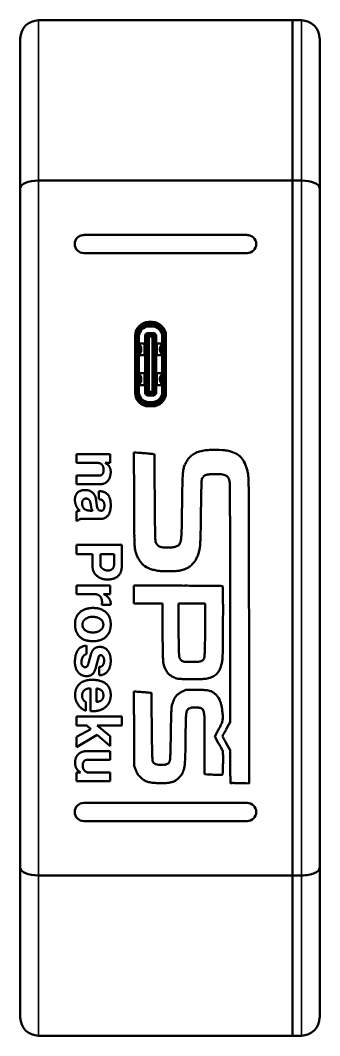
# Model space of a CAD drawing. Header units: inches. Extents: x -20.7 to 49, y -43 to 17.2.
# Drawn here: x -6.01 to -2.11, y -25.28 to -12.05 of the extents above; entities that cross this region are included whole.
import ezdxf

# ---------------------------------------------------------------- set-up
doc = ezdxf.new("R2010")
doc.units = ezdxf.units.IN
doc.header["$MEASUREMENT"] = 0
doc.layers.add('Visible (ANSI)', color=7, linetype='Continuous', lineweight=50)
doc.layers.add('Visible Narrow (ANSI)', color=7, linetype='Continuous', lineweight=35)

msp = doc.modelspace()

# ---------------------------------------------------------------- linework, layer by layer
at = {"layer": 'Visible (ANSI)'}
for p, q in [((-5.771, -12.051), (-2.464, -12.051)), ((-2.464, -12.051), (-2.464, -14.139)), ((-2.464, -12.051), (-2.464, -14.139)), ((-2.464, -12.051), (-2.346, -12.051)), ((-6.007, -12.287), (-6.007, -14.237)), ((-2.109, -14.237), (-2.109, -12.287)), ((-5.771, -14.139), (-2.464, -14.139)), ((-2.464, -14.139), (-2.464, -23.191)), ((-2.464, -14.139), (-2.464, -23.191)), ((-2.464, -14.139), (-2.346, -14.139)), ((-6.007, -14.237), (-6.007, -23.094)), ((-2.109, -23.094), (-2.109, -14.237)), ((-5.18, -14.847), (-3.054, -14.847)), ((-3.054, -15.084), (-5.18, -15.084)), ((-4.349, -16.004), (-4.423, -16.004)), ((-4.372, -16.004), (-4.372, -15.985)), ((-4.271, -16.004), (-4.349, -16.004)), ((-4.336, -15.981), (-4.288, -15.981)), ((-4.271, -16.004), (-4.242, -16.004)), ((-4.242, -16.007), (-4.242, -16.004)), ((-4.242, -16.004), (-4.225, -16.004)), ((-4.225, -16.012), (-4.225, -16.004)), ((-4.497, -16.127), (-4.51, -16.127)), ((-4.497, -16.152), (-4.497, -16.085)), ((-4.477, -16.078), (-4.493, -16.078)), ((-4.445, -16.04), (-4.467, -16.04)), ((-4.424, -16.078), (-4.434, -16.078)), ((-4.367, -16.041), (-4.367, -16.044)), ((-4.271, -16.028), (-4.349, -16.028)), ((-4.349, -16.04), (-4.271, -16.04)), ((-4.346, -16.125), (-4.275, -16.125)), ((-4.242, -16.048), (-4.242, -16.043)), ((-4.225, -16.057), (-4.225, -16.05)), ((-4.219, -16.06), (-4.219, -16.052)), ((-4.149, -16.07), (-4.149, -16.05)), ((-4.497, -16.151), (-4.513, -16.151)), ((-4.497, -16.152), (-4.513, -16.152)), ((-4.513, -16.903), (-4.513, -16.159)), ((-4.513, -16.161), (-4.497, -16.161)), ((-4.513, -16.22), (-4.497, -16.22)), ((-4.497, -16.242), (-4.513, -16.242)), ((-4.497, -16.243), (-4.513, -16.243)), ((-4.497, -16.267), (-4.513, -16.267)), ((-4.497, -16.498), (-4.497, -16.152)), ((-4.473, -16.498), (-4.473, -16.152)), ((-4.462, -16.152), (-4.462, -16.498)), ((-4.462, -16.261), (-4.391, -16.261)), ((-4.391, -16.261), (-4.391, -16.414)), ((-4.381, -16.903), (-4.381, -16.161)), ((-4.363, -16.903), (-4.363, -16.161)), ((-4.352, -16.222), (-4.352, -16.192)), ((-4.346, -16.192), (-4.352, -16.192)), ((-4.346, -16.222), (-4.352, -16.222)), ((-4.352, -16.281), (-4.352, -16.252)), ((-4.346, -16.252), (-4.352, -16.252)), ((-4.346, -16.155), (-4.334, -16.143)), ((-4.346, -16.143), (-4.334, -16.143)), ((-4.346, -16.155), (-4.346, -16.166)), ((-4.346, -16.166), (-4.334, -16.172)), ((-4.346, -16.166), (-4.346, -16.898)), ((-4.334, -16.143), (-4.287, -16.143)), ((-4.334, -16.172), (-4.287, -16.172)), ((-4.334, -16.892), (-4.334, -16.172)), ((-4.275, -16.155), (-4.287, -16.143)), ((-4.287, -16.143), (-4.275, -16.143)), ((-4.275, -16.166), (-4.287, -16.172)), ((-4.287, -16.892), (-4.287, -16.172)), ((-4.275, -16.166), (-4.275, -16.155)), ((-4.275, -16.898), (-4.275, -16.166)), ((-4.275, -16.192), (-4.269, -16.192)), ((-4.269, -16.222), (-4.275, -16.222)), ((-4.275, -16.252), (-4.269, -16.252)), ((-4.269, -16.192), (-4.269, -16.222)), ((-4.269, -16.252), (-4.269, -16.281)), ((-4.257, -16.161), (-4.257, -16.903)), ((-4.239, -16.161), (-4.239, -16.903)), ((-4.23, -16.414), (-4.23, -16.261)), ((-4.23, -16.261), (-4.159, -16.261)), ((-4.159, -16.912), (-4.159, -16.152)), ((-4.147, -16.152), (-4.147, -16.912)), ((-4.124, -16.152), (-4.124, -16.912)), ((-4.111, -16.159), (-4.111, -16.903)), ((-4.497, -16.314), (-4.513, -16.314)), ((-4.497, -16.337), (-4.513, -16.337)), ((-4.509, -16.343), (-4.513, -16.343)), ((-4.497, -16.373), (-4.513, -16.373)), ((-4.497, -16.396), (-4.513, -16.396)), ((-4.51, -16.308), (-4.497, -16.308)), ((-4.509, -16.343), (-4.497, -16.343)), ((-4.461, -16.275), (-4.444, -16.292)), ((-4.444, -16.383), (-4.461, -16.4)), ((-4.432, -16.322), (-4.432, -16.354)), ((-4.346, -16.281), (-4.352, -16.281)), ((-4.352, -16.34), (-4.352, -16.311)), ((-4.346, -16.311), (-4.352, -16.311)), ((-4.346, -16.34), (-4.352, -16.34)), ((-4.352, -16.399), (-4.352, -16.37)), ((-4.346, -16.37), (-4.352, -16.37)), ((-4.346, -16.399), (-4.352, -16.399)), ((-4.269, -16.281), (-4.275, -16.281)), ((-4.275, -16.311), (-4.269, -16.311)), ((-4.269, -16.34), (-4.275, -16.34)), ((-4.275, -16.37), (-4.269, -16.37)), ((-4.269, -16.399), (-4.275, -16.399)), ((-4.269, -16.311), (-4.269, -16.34)), ((-4.269, -16.37), (-4.269, -16.399)), ((-4.189, -16.322), (-4.189, -16.354)), ((-4.159, -16.275), (-4.176, -16.292)), ((-4.176, -16.383), (-4.159, -16.4)), ((-4.497, -16.432), (-4.513, -16.432)), ((-4.497, -16.455), (-4.513, -16.455)), ((-4.509, -16.485), (-4.513, -16.485)), ((-4.513, -16.488), (-4.503, -16.488)), ((-4.497, -16.491), (-4.513, -16.491)), ((-4.497, -16.514), (-4.513, -16.514)), ((-4.509, -16.485), (-4.497, -16.485)), ((-4.503, -16.491), (-4.503, -16.485)), ((-4.473, -16.498), (-4.497, -16.498)), ((-4.497, -16.498), (-4.497, -16.5)), ((-4.473, -16.5), (-4.497, -16.5)), ((-4.497, -16.912), (-4.497, -16.5)), ((-4.462, -16.498), (-4.473, -16.498)), ((-4.473, -16.912), (-4.473, -16.5)), ((-4.473, -16.5), (-4.462, -16.5)), ((-4.391, -16.414), (-4.462, -16.414)), ((-4.462, -16.498), (-4.462, -16.5)), ((-4.462, -16.5), (-4.462, -16.912)), ((-4.352, -16.458), (-4.352, -16.429)), ((-4.346, -16.429), (-4.352, -16.429)), ((-4.346, -16.458), (-4.352, -16.458)), ((-4.352, -16.517), (-4.352, -16.488)), ((-4.346, -16.488), (-4.352, -16.488)), ((-4.346, -16.517), (-4.352, -16.517)), ((-4.275, -16.429), (-4.269, -16.429)), ((-4.269, -16.458), (-4.275, -16.458)), ((-4.275, -16.488), (-4.269, -16.488)), ((-4.275, -16.517), (-4.269, -16.517)), ((-4.269, -16.429), (-4.269, -16.458)), ((-4.269, -16.488), (-4.269, -16.517)), ((-4.159, -16.414), (-4.23, -16.414)), ((-4.497, -16.55), (-4.513, -16.55)), ((-4.497, -16.573), (-4.513, -16.573)), ((-4.513, -16.576), (-4.503, -16.576)), ((-4.509, -16.579), (-4.513, -16.579)), ((-4.497, -16.609), (-4.513, -16.609)), ((-4.497, -16.632), (-4.513, -16.632)), ((-4.509, -16.579), (-4.497, -16.579)), ((-4.503, -16.579), (-4.503, -16.573)), ((-4.391, -16.65), (-4.462, -16.65)), ((-4.444, -16.681), (-4.461, -16.664)), ((-4.391, -16.804), (-4.391, -16.65)), ((-4.352, -16.576), (-4.352, -16.547)), ((-4.346, -16.547), (-4.352, -16.547)), ((-4.352, -16.576), (-4.346, -16.576)), ((-4.352, -16.635), (-4.352, -16.606)), ((-4.346, -16.606), (-4.352, -16.606)), ((-4.352, -16.635), (-4.346, -16.635)), ((-4.352, -16.694), (-4.352, -16.665)), ((-4.346, -16.665), (-4.352, -16.665)), ((-4.275, -16.547), (-4.269, -16.547)), ((-4.275, -16.576), (-4.269, -16.576)), ((-4.269, -16.606), (-4.275, -16.606)), ((-4.275, -16.635), (-4.269, -16.635)), ((-4.269, -16.665), (-4.275, -16.665)), ((-4.269, -16.547), (-4.269, -16.576)), ((-4.269, -16.606), (-4.269, -16.635)), ((-4.269, -16.665), (-4.269, -16.694)), ((-4.23, -16.65), (-4.23, -16.804)), ((-4.159, -16.65), (-4.23, -16.65)), ((-4.176, -16.681), (-4.159, -16.664)), ((-4.497, -16.668), (-4.513, -16.668)), ((-4.497, -16.691), (-4.513, -16.691)), ((-4.509, -16.721), (-4.513, -16.721)), ((-4.497, -16.727), (-4.513, -16.727)), ((-4.497, -16.751), (-4.513, -16.751)), ((-4.513, -16.758), (-4.497, -16.758)), ((-4.497, -16.797), (-4.513, -16.797)), ((-4.509, -16.721), (-4.497, -16.721)), ((-4.461, -16.789), (-4.444, -16.772)), ((-4.432, -16.742), (-4.432, -16.71)), ((-4.352, -16.694), (-4.346, -16.694)), ((-4.352, -16.753), (-4.352, -16.724)), ((-4.346, -16.724), (-4.352, -16.724)), ((-4.352, -16.753), (-4.346, -16.753)), ((-4.346, -16.783), (-4.352, -16.783)), ((-4.352, -16.813), (-4.352, -16.783)), ((-4.275, -16.694), (-4.269, -16.694)), ((-4.269, -16.724), (-4.275, -16.724)), ((-4.275, -16.753), (-4.269, -16.753)), ((-4.269, -16.783), (-4.275, -16.783)), ((-4.269, -16.724), (-4.269, -16.753)), ((-4.269, -16.783), (-4.269, -16.813)), ((-4.189, -16.742), (-4.189, -16.71)), ((-4.159, -16.789), (-4.176, -16.772)), ((-4.497, -16.821), (-4.513, -16.821)), ((-4.497, -16.822), (-4.513, -16.822)), ((-4.513, -16.844), (-4.497, -16.844)), ((-4.513, -16.903), (-4.497, -16.903)), ((-4.497, -16.912), (-4.513, -16.912)), ((-4.497, -16.914), (-4.513, -16.914)), ((-4.497, -16.912), (-4.497, -16.976)), ((-4.462, -16.804), (-4.391, -16.804)), ((-4.346, -16.813), (-4.352, -16.813)), ((-4.352, -16.872), (-4.352, -16.842)), ((-4.346, -16.842), (-4.352, -16.842)), ((-4.352, -16.872), (-4.346, -16.872)), ((-4.334, -16.892), (-4.346, -16.898)), ((-4.346, -16.898), (-4.346, -16.909)), ((-4.334, -16.921), (-4.346, -16.909)), ((-4.334, -16.921), (-4.346, -16.921)), ((-4.334, -16.892), (-4.287, -16.892)), ((-4.287, -16.921), (-4.334, -16.921)), ((-4.275, -16.898), (-4.287, -16.892)), ((-4.275, -16.909), (-4.287, -16.921)), ((-4.275, -16.921), (-4.287, -16.921)), ((-4.275, -16.813), (-4.269, -16.813)), ((-4.269, -16.842), (-4.275, -16.842)), ((-4.275, -16.872), (-4.269, -16.872)), ((-4.275, -16.909), (-4.275, -16.898)), ((-4.269, -16.842), (-4.269, -16.872)), ((-4.23, -16.804), (-4.159, -16.804)), ((-4.497, -16.937), (-4.51, -16.937)), ((-4.506, -16.951), (-4.497, -16.951)), ((-4.499, -16.972), (-4.497, -16.972)), ((-4.477, -16.986), (-4.492, -16.986)), ((-4.445, -17.025), (-4.464, -17.025)), ((-4.424, -16.986), (-4.434, -16.986)), ((-4.349, -17.06), (-4.417, -17.06)), ((-4.414, -16.995), (-4.414, -17.004)), ((-4.367, -17.06), (-4.367, -17.068)), ((-4.349, -17.025), (-4.271, -17.025)), ((-4.271, -17.036), (-4.349, -17.036)), ((-4.271, -17.06), (-4.349, -17.06)), ((-4.275, -16.939), (-4.346, -16.939)), ((-4.271, -17.06), (-4.242, -17.06)), ((-4.265, -17.06), (-4.265, -17.078)), ((-4.242, -17.016), (-4.242, -17.021)), ((-4.242, -17.057), (-4.242, -17.06)), ((-4.242, -17.06), (-4.225, -17.06)), ((-4.225, -17.007), (-4.225, -17.014)), ((-4.225, -17.052), (-4.225, -17.06)), ((-4.225, -17.058), (-4.208, -17.058)), ((-4.215, -17.058), (-4.215, -17.064)), ((-4.149, -16.999), (-4.149, -16.994)), ((-4.399, -17.068), (-4.372, -17.068)), ((-4.372, -17.068), (-4.367, -17.068)), ((-4.288, -17.08), (-4.336, -17.08)), ((-5.276, -17.704), (-4.837, -17.704)), ((-5.276, -17.818), (-5.276, -17.704)), ((-4.837, -17.704), (-4.837, -17.818)), ((-4.277, -17.702), (-4.261, -17.704)), ((-4.261, -17.704), (-4.26, -17.852)), ((-4.994, -17.818), (-5.276, -17.818)), ((-4.837, -17.818), (-4.903, -17.818)), ((-5.276, -17.982), (-4.975, -17.982)), ((-5.276, -18.095), (-5.276, -17.982)), ((-4.969, -18.095), (-5.276, -18.095)), ((-4.983, -18.291), (-4.983, -18.184)), ((-5.276, -18.572), (-5.276, -18.452)), ((-5.085, -18.44), (-5.068, -18.44)), ((-5.262, -18.572), (-5.276, -18.572)), ((-4.97, -18.547), (-5.213, -18.547)), ((-5.276, -18.885), (-4.686, -18.885)), ((-5.276, -19.006), (-5.276, -18.885)), ((-4.686, -18.885), (-4.686, -19.163)), ((-5.066, -19.006), (-5.276, -19.006)), ((-5.066, -19.176), (-5.066, -19.006)), ((-4.787, -19.006), (-4.964, -19.006)), ((-4.964, -19.006), (-4.964, -19.148)), ((-4.787, -19.145), (-4.787, -19.006)), ((-5.276, -19.415), (-4.837, -19.415)), ((-5.276, -19.528), (-5.276, -19.415)), ((-4.837, -19.415), (-4.837, -19.528)), ((-4.528, -19.416), (-4.136, -19.416)), ((-4.528, -19.648), (-4.528, -19.416)), ((-5.033, -19.528), (-5.276, -19.528)), ((-4.837, -19.528), (-4.922, -19.528)), ((-4.832, -19.664), (-4.945, -19.664)), ((-4.157, -19.648), (-4.528, -19.648)), ((-4.157, -19.692), (-4.157, -19.648)), ((-3.6, -19.648), (-3.949, -19.648)), ((-3.949, -19.648), (-3.948, -19.78)), ((-3.6, -19.742), (-3.6, -19.648)), ((-3.276, -21.196), (-3.276, -19.918)), ((-5.147, -20.198), (-5.147, -20.309)), ((-5.12, -20.427), (-5.083, -20.299)), ((-4.985, -20.338), (-5.029, -20.5)), ((-4.979, -20.584), (-4.979, -20.475)), ((-5.093, -21.049), (-5.093, -20.758)), ((-5.016, -20.756), (-5.016, -20.931)), ((-3.029, -20.702), (-3.029, -21.992)), ((-3.888, -20.791), (-3.851, -20.773)), ((-3.851, -20.773), (-3.775, -20.773)), ((-5.152, -20.931), (-5.152, -21.046)), ((-5.276, -21.122), (-4.686, -21.122)), ((-5.276, -21.236), (-5.276, -21.122)), ((-4.686, -21.122), (-4.686, -21.236)), ((-5.139, -21.236), (-5.276, -21.236)), ((-5.276, -21.386), (-5.09, -21.284)), ((-5.09, -21.284), (-5.139, -21.236)), ((-5.008, -21.236), (-4.837, -21.379)), ((-4.686, -21.236), (-5.008, -21.236)), ((-4.524, -21.763), (-4.526, -21.279)), ((-3.326, -21.288), (-3.276, -21.196)), ((-5.006, -21.361), (-5.276, -21.519)), ((-5.276, -21.519), (-5.276, -21.386)), ((-4.837, -21.507), (-5.006, -21.361)), ((-4.837, -21.379), (-4.837, -21.507)), ((-3.446, -21.327), (-3.476, -21.382)), ((-3.476, -21.382), (-3.425, -21.471)), ((-3.607, -21.873), (-3.608, -21.513)), ((-3.276, -21.559), (-3.326, -21.47)), ((-3.274, -21.772), (-3.276, -21.559)), ((-5.146, -21.573), (-4.837, -21.573)), ((-4.837, -21.686), (-5.137, -21.686)), ((-4.837, -21.573), (-4.837, -21.686)), ((-4.511, -21.799), (-4.524, -21.763)), ((-5.276, -21.85), (-5.224, -21.85)), ((-5.276, -21.964), (-5.276, -21.85)), ((-5.124, -21.85), (-4.837, -21.85)), ((-4.837, -21.85), (-4.837, -21.964)), ((-3.598, -21.874), (-3.607, -21.873)), ((-4.837, -21.964), (-5.276, -21.964)), ((-3.029, -21.992), (-3.067, -21.991)), ((-5.18, -22.246), (-3.054, -22.246)), ((-3.054, -22.483), (-5.18, -22.483)), ((-6.007, -23.094), (-6.007, -25.043)), ((-2.109, -25.043), (-2.109, -23.094)), ((-5.771, -23.191), (-2.464, -23.191)), ((-2.464, -23.191), (-2.464, -25.279)), ((-2.464, -23.191), (-2.464, -25.279)), ((-2.464, -23.191), (-2.346, -23.191)), ((-5.771, -25.279), (-2.464, -25.279)), ((-2.464, -25.279), (-2.346, -25.279))]:
    msp.add_line(p, q, dxfattribs=at)
for centre, radius, start, end in [((-5.771, -12.287), 0.236, 90, 180), ((-2.346, -12.287), 0.236, 0, 90), ((-5.18, -14.966), 0.118, 90, 270), ((-3.054, -14.966), 0.118, 270, 90), ((-4.336, -16.159), 0.177, 90, 180), ((-4.349, -16.152), 0.148, 90, 180), ((-4.288, -16.159), 0.177, 0, 90), ((-4.271, -16.152), 0.148, 0, 90), ((-4.349, -16.152), 0.124, 90, 180), ((-4.332, -16.169), 0.13, 90, 180), ((-4.349, -16.152), 0.112, 90, 180), ((-4.346, -16.161), 0.0354, 90, 180), ((-4.289, -16.169), 0.13, 0, 90), ((-4.275, -16.161), 0.0354, 0, 90), ((-4.271, -16.152), 0.124, 0, 90), ((-4.271, -16.152), 0.112, 0, 90), ((-4.346, -16.161), 0.0177, 90, 180), ((-4.275, -16.161), 0.0177, 0, 90), ((-4.51, -16.303), 0.00472, 231.3178, 270), ((-4.473, -16.322), 0.0413, 0, 45.4367), ((-4.473, -16.354), 0.0413, 314.5633, 0), ((-4.147, -16.322), 0.0413, 134.5633, 180), ((-4.147, -16.354), 0.0413, 180, 225.4367), ((-4.473, -16.71), 0.0413, 0, 45.4367), ((-4.473, -16.742), 0.0413, 314.5633, 0), ((-4.147, -16.71), 0.0413, 134.5633, 180), ((-4.147, -16.742), 0.0413, 180, 225.4367), ((-4.336, -16.903), 0.177, 180, 270), ((-4.349, -16.912), 0.148, 180, 270), ((-4.349, -16.912), 0.124, 180, 270), ((-4.332, -16.895), 0.13, 180, 270), ((-4.349, -16.912), 0.112, 180, 270), ((-4.346, -16.903), 0.0354, 180, 270), ((-4.346, -16.903), 0.0177, 180, 270), ((-4.289, -16.895), 0.13, 270, 0), ((-4.288, -16.903), 0.177, 270, 0), ((-4.275, -16.903), 0.0177, 270, 0), ((-4.275, -16.903), 0.0354, 270, 0), ((-4.271, -16.912), 0.124, 270, 0), ((-4.271, -16.912), 0.148, 270, 0), ((-4.271, -16.912), 0.112, 270, 0), ((-4.208, -16.999), 0.0591, 270, 275.186), ((-4.208, -16.999), 0.0591, 345.0934, 0), ((-4.525, -17.686), 0.00412, 134.9998, 180.2614), ((31114.516, 124.281), 31119.368, 180.2613857, 180.2623025), ((-4.523, -17.688), 0.00694, 85.9403, 134.9998), ((-9.145, -82.811), 65.294, 85.85268, 85.94023), ((-4.97, -25.234), 7.565, 85.1716, 85.8527), ((-4.436, -18.91), 1.218, 82.5448, 85.1716), ((-3.617, -17.918), 0.254, 118.0732, 132.4333), ((-3.591, -17.967), 0.31, 105.2245, 118.0733), ((-3.523, -18.217), 0.569, 97.0681, 105.2245), ((-3.497, -18.427), 0.78, 92.2803, 97.0681), ((-3.426, -18.279), 0.632, 80.2986, 85.8403), ((-3.398, -18.117), 0.467, 67.86, 80.2986), ((-3.317, -17.916), 0.25, 48.0023, 67.86), ((-124.217, -18.831), 119.961, 0.4314, 0.46738), ((-3.656, -17.943), 0.232, 158.3351, 171.8281), ((-3.61, -17.962), 0.281, 154.3856, 158.3351), ((-3.089, -18.211), 0.859, 150.9696, 154.3857), ((-3.644, -17.903), 0.224, 146.3586, 150.9696), ((-3.61, -17.926), 0.265, 132.4333, 146.3585), ((-3.317, -17.917), 0.251, 28.2053, 48.0023), ((-3.515, -18.023), 0.475, 15.9128, 28.2053), ((-513.088, -21.759), 508.843, 0.39288, 0.43144), ((-0.652, -18.174), 3.246, 176.6996, 178.981), ((-2.981, -18.04), 0.913, 171.8281, 176.6996), ((-3.572, -18.043), 0.071, 120.4564, 138.7735), ((-3.563, -18.059), 0.0892, 105.0277, 120.4563), ((-3.54, -18.145), 0.178, 99.5007, 105.0277), ((-3.526, -18.227), 0.261, 95.3485, 99.5007), ((-3.506, -18.439), 0.475, 92.403, 95.3486), ((-3.442, -19.978), 2.015, 91.3964, 92.403), ((-3.46, -19.211), 1.247, 88.8947, 91.3964), ((-3.447, -18.49), 0.527, 84.13, 88.8947), ((-3.427, -18.301), 0.337, 78.2223, 84.1301), ((-3.381, -18.078), 0.109, 64.4869, 78.2224), ((-3.366, -18.048), 0.0755, 49.1247, 64.4869), ((-3.602, -18.048), 0.566, 13.1159, 15.9128), ((-3.669, -18.064), 0.635, 10.5495, 13.1158), ((-3.62, -18.054), 0.585, 7.8937, 10.5496), ((-3.372, -18.02), 0.334, 3.8557, 7.8937), ((49.538, -19.067), 53.444, 178.981, 179.2769), ((3.888, -18.335), 7.54, 178.0158, 178.6628), ((-3.369, -18.083), 0.279, 170.9722, 178.0158), ((-3.546, -18.055), 0.1, 156.7569, 170.9722), ((-3.57, -18.045), 0.0733, 138.7735, 156.7569), ((-3.377, -18.061), 0.0923, 35.9093, 49.1247), ((-3.682, -18.115), 0.403, 0.5364, 9.9027), ((-79.666, -18.827), 76.39, 0.30861, 0.53642), ((-4.383, -18.088), 1.348, 0.8636, 3.8557), ((-28.081, -18.445), 25.049, 0.5071, 0.8637), ((572.058, -15.545), 576.59, 180.262303, 180.306306), ((10.585, -18.491), 14.24, 178.6628, 179.1934), ((-47.351, -18.616), 44.319, 0.2087, 0.5071), ((84.72, -17.661), 88.979, 180.39199, 180.52446), ((115.653, -19.97), 119.318, 179.19339, 179.30432), ((-50.864, -17.8), 46.966, 359.0189, 359.2769), ((-106.693, -18.973), 103.417, 0.03981, 0.30864), ((-260.733, -19.393), 257.703, 0.12751, 0.20864), ((6.925, -18.566), 11.449, 180.3063, 181.0413), ((-9.347, -18.511), 5.443, 357.7587, 359.0189), ((-39.423, -18.087), 35.77, 359.0424, 359.3044), ((2.203, -18.652), 6.727, 181.0414, 181.9388), ((-3.255, -18.738), 0.997, 181.0517, 183.8213), ((-6.149, -18.636), 2.242, 355.8079, 357.7587), ((-9.918, -18.581), 6.26, 358.0911, 359.0424), ((-3.962, -18.86), 0.558, 181.9388, 187.4968), ((-3.662, -18.765), 0.589, 183.8213, 186.8252), ((-4.149, -18.824), 0.0989, 186.8252, 198.067), ((-4.184, -18.835), 0.0614, 198.067, 213.2951), ((-4.134, -18.802), 0.122, 213.2951, 222.4253), ((-4.145, -18.801), 0.116, 245.0775, 255.2008), ((-4.117, -18.694), 0.226, 255.2008, 261.3405), ((-4.055, -18.723), 0.196, 272.8948, 280.332), ((-4.081, -18.58), 0.342, 280.3319, 285.0213), ((-4.045, -18.714), 0.203, 285.0212, 291.9443), ((-4.023, -18.768), 0.144, 291.9443, 299.9787), ((-3.971, -18.858), 0.0409, 299.9787, 320.5017), ((-3.999, -18.835), 0.0764, 320.5018, 328.5115), ((-4.032, -18.813), 0.116, 339.667, 345.6537), ((-4.15, -18.783), 0.238, 345.6537, 355.8079), ((-4.103, -18.857), 0.437, 346.2701, 352.7889), ((-4.431, -18.816), 0.768, 352.7889, 356.6349), ((-6.493, -18.695), 2.833, 356.635, 358.091), ((-1600.928, -20.01), 1597.653, 0.0033, 0.039771), ((-300.768, -19.482), 297.738, 0.06746, 0.1275), ((-4.257, -18.899), 0.26, 187.4968, 196.6953), ((-4.005, -18.824), 0.524, 196.6953, 202.1468), ((-4.104, -18.864), 0.417, 202.1468, 208.5689), ((-4.122, -18.73), 0.19, 261.3405, 268.9271), ((-4.104, -17.753), 1.168, 268.9254, 272.8932), ((-4.16, -18.846), 0.495, 334.7287, 340.5681), ((-4.186, -18.837), 0.523, 340.5681, 346.2701), ((-4.178, -18.904), 0.332, 208.5689, 216.1787), ((-4.205, -18.924), 0.299, 216.1787, 224.2076), ((-4.236, -18.954), 0.256, 224.2031, 244.4826), ((-3.986, -18.907), 0.319, 296.0075, 303.4985), ((-3.91, -19.021), 0.182, 303.4986, 311.0532), ((-4.076, -18.831), 0.434, 311.0532, 318.9484), ((-3.886, -18.996), 0.182, 318.9485, 326.5062), ((-3.996, -18.924), 0.314, 326.5062, 334.7288), ((-1641.89, -21.06), 1638.861, 0.050457, 0.067416), ((-4.19, -18.857), 0.363, 244.4856, 253.1335), ((-4.16, -18.76), 0.464, 253.1334, 260.732), ((-4.108, -18.442), 0.787, 260.7319, 265.8494), ((-4.129, -18.727), 0.501, 265.8494, 269.7777), ((-4.115, -15.041), 4.187, 269.7777, 270.6009), ((-4.113, -15.215), 4.013, 270.6008, 271.4651), ((-4.028, -18.553), 0.674, 271.4651, 274.6986), ((-4.014, -18.721), 0.506, 274.6987, 280.1201), ((-3.981, -18.907), 0.316, 280.1201, 287.8221), ((-3.97, -18.939), 0.283, 287.8221, 296.0075), ((-4.15, -126.274), 106.858, 89.84663, 89.99239), ((-4.041, -85.565), 66.149, 89.63776, 89.84655), ((-5.019, -240.114), 220.701, 89.58226, 89.63773), ((-3.411, -19.632), 0.213, 82.4435, 89.5823), ((-3.394, -19.499), 0.079, 78.7314, 82.4436), ((-3.38, -19.431), 0.00976, 61.4087, 78.7314), ((-3.378, -19.427), 0.0045, 32.8876, 61.4086), ((-3.38, -19.428), 0.00786, 14.0893, 32.8875), ((-3.389, -19.431), 0.0165, 2.3062, 14.0893), ((-8.293, -19.628), 4.925, 2.0946, 2.3061), ((-5.681, -19.533), 2.311, 1.5688, 2.0946), ((-7.346, -19.578), 3.977, 1.2187, 1.5689), ((-11.271, -19.662), 7.902, 0.0417, 1.2188), ((7.339, -19.696), 11.496, 179.9819, 180.4771), ((-54.822, -19.693), 51.454, 359.7467, 0.0417), ((-1828.992, -21.223), 1825.963, 0.033227, 0.050416), ((132.787, -18.649), 136.949, 180.4778, 180.63831), ((103.129, -18.975), 107.08, 180.43089, 180.53311), ((-61.895, -19.5), 58.295, 359.47732, 359.71395), ((-14.402, -19.738), 10.802, 359.7161, 359.9766), ((44.48, -19.521), 48.429, 180.5331, 180.7181), ((-58.337, -19.678), 54.969, 359.4722, 359.7468), ((-37.407, -19.722), 33.807, 359.2586, 359.4752), ((5.829, -20.064), 9.983, 180.6376, 181.1791), ((48.352, -19.472), 52.301, 180.7181, 180.8538), ((-11.396, -20.059), 7.793, 358.6145, 359.2586), ((-8.753, -20.135), 5.383, 357.9605, 359.4722), ((-1703.857, -21.15), 1700.828, 0.015087, 0.033192), ((4.261, -20.096), 8.414, 181.1791, 181.5997), ((-1.82, -20.266), 2.331, 181.5997, 182.6929), ((-2.833, -20.235), 1.11, 180.8538, 183.0204), ((-3.014, -20.244), 0.929, 183.0204, 184.7913), ((-3.724, -20.304), 0.216, 184.7913, 190.0192), ((-3.826, -20.322), 0.113, 190.0191, 197.5737), ((-3.874, -20.337), 0.0627, 197.5738, 209.3153), ((-3.813, -20.303), 0.132, 209.3154, 216.9565), ((-3.659, -20.347), 0.0481, 324.2373, 336.3637), ((-3.665, -20.344), 0.0542, 336.3637, 347.6553), ((-3.738, -20.328), 0.129, 347.6552, 353.5788), ((-4.068, -20.291), 0.461, 353.5788, 357.8019), ((-7.948, -20.142), 4.344, 357.802, 358.6145), ((-3.876, -20.336), 0.501, 353.8149, 356.8349), ((-5.261, -20.259), 1.888, 356.8348, 357.9606), ((-2.85, -20.315), 1.3, 182.6929, 184.1255), ((-3.892, -20.39), 0.255, 184.1254, 188.9169), ((-4.024, -20.41), 0.121, 188.9169, 196.1512), ((-3.859, -20.381), 0.287, 201.5177, 205.5162), ((-3.877, -20.351), 0.0523, 216.9566, 232.2513), ((-3.879, -20.353), 0.0499, 232.2513, 248.0005), ((-3.855, -20.295), 0.113, 248.0006, 256.5511), ((-3.848, -20.263), 0.145, 256.5511, 268.7429), ((-3.777, -17.049), 3.36, 268.743, 269.989), ((-3.777, -17.369), 3.04, 269.9891, 271.3603), ((-3.71, -20.207), 0.201, 271.3604, 281.3171), ((-3.698, -20.267), 0.14, 281.3172, 287.054), ((-3.68, -20.324), 0.0807, 287.0539, 295.7161), ((-3.674, -20.338), 0.0653, 295.7161, 305.4279), ((-3.669, -20.345), 0.0567, 305.4279, 316.2238), ((-3.688, -20.326), 0.0837, 316.2238, 324.2373), ((-3.589, -20.424), 0.198, 319.4605, 336.5344), ((-3.745, -20.356), 0.368, 336.5345, 347.2794), ((-3.891, -20.323), 0.518, 347.2795, 350.0768), ((-3.728, -20.352), 0.352, 350.0768, 353.8149), ((-3.879, -20.39), 0.265, 205.5162, 214.5914), ((-3.955, -20.443), 0.173, 214.5914, 227.0969), ((-3.946, -20.434), 0.185, 227.0969, 239.1139), ((-3.866, -20.299), 0.343, 239.1139, 246.6964), ((-3.907, -20.394), 0.239, 246.6964, 255.1043), ((-3.919, -20.441), 0.191, 255.1044, 265.0664), ((-3.881, -20.003), 0.63, 265.0664, 269.5505), ((-3.775, -6.503), 14.131, 269.5495, 270.47), ((-3.666, -19.79), 0.843, 270.4709, 273.9998), ((-3.626, -20.361), 0.27, 273.9998, 281.3694), ((-3.622, -20.38), 0.251, 281.3694, 289.152), ((-3.636, -20.34), 0.294, 289.152, 301.7256), ((-3.58, -20.432), 0.186, 301.7256, 319.4605), ((-4.525, -20.798), 0.00407, 86.1051, 142.8676), ((7077.729, -0.614), 7082.286, 180.1632715, 180.1644212), ((-12.451, -137.218), 116.693, 86.06363, 86.10511), ((-5.101, -30.397), 9.619, 85.6165, 86.0636), ((-4.452, -21.94), 1.137, 83.4641, 85.6166), ((-4.222, -19.93), 0.886, 263.4642, 263.8866), ((-4.249, -20.186), 0.628, 263.8866, 264.4332), ((-4.243, -20.117), 0.697, 264.4332, 264.8458), ((-4.303, -20.789), 0.023, 264.8458, 269.712), ((-4.303, -20.814), 0.00271, 1.2486, 89.712), ((-20.95, -21.177), 16.653, 1.037, 1.2485), ((-14.922, -21.068), 10.624, 0.5066, 1.0369), ((-3.539, -21.114), 0.514, 154.3578, 162.4844), ((-3.826, -20.976), 0.196, 146.0025, 154.36), ((-3.882, -20.938), 0.128, 139.0453, 146.0026), ((-3.856, -20.944), 0.15, 123.8746, 130.0967), ((-3.87, -20.924), 0.126, 119.701, 123.8746), ((-3.78, -26.803), 6.03, 89.092, 89.9586), ((-3.706, -22.191), 1.418, 86.5524, 89.0921), ((-3.665, -21.497), 0.723, 82.9464, 86.5525), ((-3.602, -20.986), 0.208, 73.839, 82.9465), ((-3.591, -20.95), 0.171, 60.0168, 73.839), ((-3.616, -20.994), 0.221, 48.6181, 60.0168), ((-3.656, -21.02), 0.269, 18.6072, 26.5447), ((130.072, -20.552), 134.6, 180.16437, 180.23083), ((-266.973, -23.297), 262.685, 0.45481, 0.5066), ((-0.803, -21.208), 3.241, 176.6729, 177.7475), ((-3.696, -21.04), 0.344, 171.0828, 176.6729), ((-3.85, -21.016), 0.188, 162.4865, 171.0828), ((-3.799, -21.059), 0.0413, 123.8417, 147.9813), ((-3.758, -21.12), 0.115, 112.602, 123.8418), ((-3.751, -21.136), 0.132, 104.8934, 112.602), ((-3.749, -21.143), 0.14, 97.5062, 104.8935), ((-3.742, -21.199), 0.196, 91.4005, 97.5063), ((-3.734, -21.512), 0.509, 88.4105, 91.4005), ((-3.737, -21.615), 0.612, 86.1043, 88.4105), ((-3.705, -21.142), 0.138, 79.1532, 86.1042), ((-3.697, -21.1), 0.0956, 70.4127, 79.1531), ((-3.721, -21.168), 0.168, 64.6726, 70.4127), ((-3.685, -21.093), 0.0841, 60.5077, 64.6727), ((-3.644, -21.039), 0.017, 40.0788, 52.6241), ((-3.664, -21.056), 0.0424, 20.4831, 40.0787), ((-3.798, -21.068), 0.419, 12.9064, 18.6071), ((-3.953, -21.103), 0.578, 8.0959, 12.9064), ((-4.554, -21.189), 1.185, 5.2851, 8.0959), ((261.699, -20.022), 266.228, 180.23083, 180.2707), ((10.572, -21.497), 14.62, 178.6898, 179.1108), ((0.916, -21.276), 4.962, 177.7474, 178.6898), ((-0.899, -21.271), 2.954, 177.1258, 178.2956), ((-3.325, -21.15), 0.526, 172.9285, 177.1258), ((-3.532, -21.124), 0.316, 167.4163, 172.9285), ((-3.785, -21.068), 0.0577, 147.9813, 167.4163), ((-3.749, -21.088), 0.133, 12.1367, 20.4831), ((-3.862, -21.112), 0.249, 6.1141, 12.1368), ((-4.484, -21.179), 0.875, 3.7508, 6.1141), ((-4.103, -21.154), 0.493, 0.605, 3.7508), ((-34.383, -21.473), 30.775, 0.2244, 0.6035), ((-4.574, -21.191), 1.205, 3.2195, 5.2851), ((-3.64, -21.138), 0.27, 356.9498, 3.2196), ((70.692, -20.616), 74.991, 180.45474, 180.65665), ((-108.418, -19.65), 104.384, 358.98718, 359.11071), ((47.997, -22.149), 51.859, 179.0346, 179.2051), ((3.243, -21.395), 7.098, 178.2956, 179.0347), ((-8.031, -18.821), 5.225, 331.3355, 331.9011), ((-5.428, -20.21), 2.275, 331.901, 332.9541), ((-4.819, -20.521), 1.591, 332.9541, 334.1207), ((-3.57, -21.127), 0.203, 334.1208, 339.4412), ((20.327, -34.216), 26.955, 151.34, 151.4252), ((-38.069, -20.955), 34.216, 358.891, 359.205), ((-113.465, -21.784), 109.857, 0.14123, 0.22534), ((206.593, -135.035), 238.756, 151.56605, 151.57338), ((188.176, 84.96), 219.089, 209.03702, 209.04481), ((8.774, -27.923), 13.8, 151.4253, 151.566), ((7.891, -15.158), 12.871, 209.0448, 209.192), ((0.891, -21.416), 5.184, 180.6566, 182.078), ((-9.75, -21.394), 5.7, 357.9609, 358.9872), ((-68.011, -58.131), 74.265, 29.54888, 29.57959), ((-40.072, -42.292), 42.149, 29.5019, 29.5489), ((-94.877, -73.302), 105.118, 29.48574, 29.50202), ((-3.565, -21.67), 0.219, 28.2404, 29.4858), ((18.599, -9.176), 25.136, 209.1921, 209.2812), ((-2.336, -21.533), 1.956, 182.078, 184.332), ((-4.186, -21.673), 0.101, 184.332, 203.8623), ((-4.336, -21.636), 0.281, 347.9772, 355.7918), ((-5.639, -21.54), 1.587, 355.7918, 357.9609), ((-6.301, -21.57), 2.442, 356.7294, 358.891), ((-3.385, -21.573), 0.015, 3.6544, 28.2404), ((-3.815, -21.6), 0.447, 1.5465, 3.6544), ((-4.549, -21.62), 1.18, 0.1861, 1.5465), ((-24.917, -21.686), 21.549, 0.022, 0.1861), ((-12.12, -21.681), 8.752, 359.4202, 0.022), ((-3.715, -21.516), 0.844, 199.5682, 202.4546), ((-4.245, -21.699), 0.0365, 203.8624, 223.7931), ((-4.228, -21.684), 0.0594, 223.7931, 237.6254), ((-4.217, -21.667), 0.079, 237.6254, 249.5314), ((-4.167, -20.844), 0.906, 267.5996, 269.9372), ((-4.167, -20.761), 0.988, 269.9373, 272.0688), ((-4.135, -21.668), 0.0817, 272.0689, 285.3066), ((-4.142, -21.639), 0.112, 285.3066, 290.7742), ((-4.102, -21.703), 0.0359, 300.3543, 312.3303), ((-4.096, -21.709), 0.0277, 312.3304, 327.534), ((-4.129, -21.688), 0.0664, 327.534, 335.4521), ((-4.146, -21.68), 0.0858, 335.4522, 342.4955), ((-4.179, -21.67), 0.12, 342.4955, 347.9772), ((-4.264, -21.686), 0.405, 337.6912, 342.4366), ((-4.12, -21.732), 0.254, 342.4366, 352.295), ((-4.603, -21.667), 0.742, 352.295, 356.7294), ((48.984, -21.258), 52.261, 180.5627, 180.6523), ((-4.296, -21.756), 0.217, 202.4545, 210.3914), ((-4.337, -21.78), 0.169, 210.3914, 219.6625), ((-4.193, -21.661), 0.355, 219.6625, 224.9722), ((-4.235, -21.702), 0.296, 224.9721, 235.2782), ((-4.3, -21.796), 0.182, 235.2782, 250.1005), ((-4.085, -21.793), 0.189, 296.8954, 308.3813), ((-4.143, -21.72), 0.283, 308.3813, 316.8775), ((-4.136, -21.726), 0.273, 316.8775, 323.1407), ((-4.09, -21.761), 0.216, 323.1407, 330.6145), ((-4.109, -21.75), 0.238, 330.6145, 337.6913), ((-3.529, -21.21), 0.667, 264.0462, 267.9087), ((-3.342, -16.107), 5.774, 267.9088, 268.6981), ((-2.827, 6.553), 28.44, 268.6981, 268.8737), ((-3.386, -21.866), 0.0152, 268.8737, 302.3601), ((-3.383, -21.87), 0.0104, 302.3602, 355.7937), ((23.49, -21.549), 26.765, 180.6523, 180.8001), ((483.223, -15.128), 486.543, 180.80012, 180.80745), ((-4.274, -21.725), 0.258, 250.1005, 262.0905), ((-4.176, -21.019), 0.971, 262.0905, 266.5641), ((-4.188, -21.217), 0.772, 266.5642, 269.4024), ((-4.179, -20.339), 1.651, 269.4025, 271.0102), ((-4.179, -20.307), 1.683, 271.0101, 272.5), ((-4.117, -21.738), 0.25, 272.5, 278.5896), ((-4.133, -21.633), 0.356, 278.5896, 285.8071), ((-4.09, -21.783), 0.201, 285.8072, 296.8954), ((-3.269, -21.985), 0.00253, 180.8075, 211.7175), ((-3.27, -21.985), 0.00128, 211.7174, 268.0664), ((-2.696, -4.988), 17.009, 268.0665, 268.1465), ((-3.166, -19.514), 2.474, 268.1465, 268.7657), ((-3.116, -17.199), 4.791, 268.7656, 269.1433), ((-3.389, -35.402), 13.414, 88.7113, 89.1405), ((-3.141, -24.365), 2.376, 88.2192, 88.7066), ((-5.18, -22.365), 0.118, 90, 270), ((-3.054, -22.365), 0.118, 270, 90), ((-5.771, -25.043), 0.236, 180, 270), ((-2.346, -25.043), 0.236, 270, 0)]:
    msp.add_arc(centre, radius, start, end, dxfattribs=at)
for centre, major_axis, ratio, start_param, end_param in [((-5.771, -14.237), (-0.236, 0), 0.414214, 4.712389, 6.283185), ((-2.346, -14.237), (-0.236, 0), 0.414214, 3.141593, 4.712389), ((-3.671, -19.03), (0.997, 1.083), 0.865118, 0.601994, 0.711412), ((-3.383, -18.06), (0.0952, -0.0264), 0.964313, 0.429467, 0.879441), ((-4.243, -18.489), (0.006, -0.634), 0.0191, 4.692302, 5.148178), ((-4.156, -18.816), (0.0019, -0.0982), 0.959069, 5.454866, 5.845645), ((-4.098, -18.725), (0.137, -0.18), 0.683437, 0.259104, 0.408491), ((-3.863, -20.47), (-0.222, 0.296), 0.646526, 1.040977, 1.168749), ((-3.781, -20.998), (0.25, -0.025), 0.909659, 2.416183, 2.569076), ((-3.902, -20.805), (0.0696, 0.0365), 0.081871, 1.336024, 1.980257), ((-3.627, -21.004), (0.235, -0.025), 0.995709, 0.569319, 0.9545), ((-3.718, -21.058), (0.103, -0.001), 0.539421, 0.626492, 0.775657), ((-3.526, -21.14), (-0.097, 0.124), 0.972992, 3.676505, 3.980572), ((-3.374, -21.38), (0.00104, 0.00092), 0.984053, 1.928098, 2.928972), ((-4.202, -21.653), (0.112, -0.008), 0.858031, 4.378919, 4.743673), ((-4.326, -21.547), (0.278, -0.152), 0.51047, 5.872152, 5.986493), ((-3.494, -21.794), (0.012, 0.447), 0.278838, 4.546574, 4.772479), ((-5.771, -23.094), (-0.236, 0), 0.414214, 0, 1.570796), ((-2.346, -23.094), (-0.236, 0), 0.414214, 1.570796, 3.141593)]:
    msp.add_ellipse(centre, major_axis=major_axis, ratio=ratio, start_param=start_param, end_param=end_param, dxfattribs=at)
for points in [[(-4.922, -17.907), (-4.922, -17.868), (-4.963, -17.818), (-4.994, -17.818)], [(-4.903, -17.818), (-4.83, -17.856), (-4.83, -17.932)], [(-4.975, -17.982), (-4.951, -17.982), (-4.922, -17.942), (-4.922, -17.907)], [(-4.83, -17.932), (-4.83, -18.006), (-4.906, -18.095), (-4.969, -18.095)], [(-5.296, -18.299), (-5.296, -18.236), (-5.225, -18.17), (-5.16, -18.17)], [(-5.16, -18.17), (-5.107, -18.17), (-5.031, -18.233), (-5.023, -18.286)], [(-4.983, -18.184), (-4.905, -18.187), (-4.83, -18.274), (-4.83, -18.366)], [(-5.234, -18.439), (-5.296, -18.377), (-5.296, -18.299)], [(-5.152, -18.282), (-5.202, -18.282), (-5.202, -18.345)], [(-5.202, -18.345), (-5.202, -18.44), (-5.085, -18.44)], [(-5.103, -18.311), (-5.117, -18.282), (-5.152, -18.282)], [(-5.085, -18.391), (-5.092, -18.331), (-5.103, -18.311)], [(-5.023, -18.286), (-5.02, -18.312), (-5.011, -18.371)], [(-5.011, -18.371), (-5.006, -18.407), (-4.982, -18.438), (-4.956, -18.44)], [(-4.912, -18.37), (-4.912, -18.294), (-4.983, -18.291)], [(-4.83, -18.366), (-4.83, -18.547), (-4.97, -18.547)], [(-4.956, -18.44), (-4.912, -18.443), (-4.912, -18.37)], [(-5.276, -18.452), (-5.264, -18.443), (-5.234, -18.439)], [(-5.068, -18.44), (-5.082, -18.416), (-5.085, -18.391)], [(-5.213, -18.547), (-5.241, -18.547), (-5.262, -18.572)], [(-4.875, -19.336), (-4.956, -19.336), (-5.066, -19.239), (-5.066, -19.176)], [(-4.964, -19.148), (-4.964, -19.177), (-4.932, -19.198)], [(-4.686, -19.163), (-4.686, -19.248), (-4.786, -19.336), (-4.875, -19.336)], [(-4.867, -19.219), (-4.831, -19.219), (-4.787, -19.18), (-4.787, -19.145)], [(-4.932, -19.198), (-4.904, -19.219), (-4.867, -19.219)], [(-4.943, -19.631), (-4.943, -19.582), (-4.994, -19.528), (-5.033, -19.528)], [(-4.922, -19.528), (-4.883, -19.54), (-4.83, -19.613), (-4.83, -19.65)], [(-5.295, -19.918), (-5.295, -19.821), (-5.169, -19.707), (-5.059, -19.707)], [(-5.059, -19.707), (-4.952, -19.707), (-4.83, -19.821), (-4.83, -19.923)], [(-4.945, -19.664), (-4.943, -19.641), (-4.943, -19.631)], [(-4.83, -19.65), (-4.83, -19.654), (-4.832, -19.664)], [(-5.071, -19.822), (-5.123, -19.822), (-5.198, -19.882), (-5.198, -19.925)], [(-4.926, -19.923), (-4.926, -19.879), (-5.007, -19.822), (-5.071, -19.822)], [(-5.062, -20.14), (-5.174, -20.14), (-5.295, -20.024), (-5.295, -19.918)], [(-5.198, -19.925), (-5.198, -19.97), (-5.123, -20.026), (-5.063, -20.026)], [(-5.063, -20.026), (-5.003, -20.026), (-4.926, -19.968), (-4.926, -19.923)], [(-4.83, -19.923), (-4.83, -20.025), (-4.953, -20.14), (-5.062, -20.14)], [(-5.296, -20.412), (-5.296, -20.311), (-5.219, -20.202), (-5.147, -20.198)], [(-5.083, -20.299), (-5.057, -20.214), (-4.969, -20.214)], [(-4.969, -20.214), (-4.906, -20.214), (-4.83, -20.311), (-4.83, -20.397)], [(-5.197, -20.352), (-5.211, -20.38), (-5.211, -20.419)], [(-5.147, -20.309), (-5.181, -20.316), (-5.197, -20.352)], [(-4.959, -20.323), (-4.981, -20.323), (-4.985, -20.338)], [(-4.927, -20.345), (-4.939, -20.323), (-4.959, -20.323)], [(-4.916, -20.388), (-4.916, -20.363), (-4.927, -20.345)], [(-5.143, -20.595), (-5.211, -20.595), (-5.296, -20.495), (-5.296, -20.412)], [(-5.211, -20.419), (-5.211, -20.445), (-5.183, -20.478), (-5.163, -20.478)], [(-5.163, -20.478), (-5.144, -20.478), (-5.135, -20.466)], [(-5.029, -20.5), (-5.055, -20.595), (-5.143, -20.595)], [(-5.135, -20.466), (-5.129, -20.458), (-5.12, -20.427)], [(-4.979, -20.475), (-4.951, -20.477), (-4.916, -20.432), (-4.916, -20.388)], [(-4.83, -20.397), (-4.83, -20.481), (-4.911, -20.583), (-4.979, -20.584)], [(-5.294, -20.839), (-5.294, -20.76), (-5.245, -20.706)], [(-5.245, -20.706), (-5.186, -20.643), (-5.076, -20.643)], [(-5.108, -20.756), (-5.151, -20.756), (-5.203, -20.809), (-5.203, -20.852)], [(-5.093, -20.758), (-5.098, -20.756), (-5.108, -20.756)], [(-5.076, -20.643), (-4.957, -20.643), (-4.83, -20.745), (-4.83, -20.842)], [(-4.925, -20.846), (-4.925, -20.765), (-5.016, -20.756)], [(-5.152, -21.046), (-5.217, -21.023), (-5.294, -20.909), (-5.294, -20.839)], [(-5.203, -20.852), (-5.203, -20.88), (-5.187, -20.904)], [(-4.83, -20.842), (-4.83, -20.936), (-4.956, -21.051), (-5.058, -21.051)], [(-5.016, -20.931), (-4.925, -20.926), (-4.925, -20.846)], [(-5.187, -20.904), (-5.172, -20.925), (-5.152, -20.931)], [(-5.058, -21.051), (-5.077, -21.051), (-5.093, -21.049)], [(-5.294, -21.724), (-5.294, -21.651), (-5.251, -21.611)], [(-5.251, -21.611), (-5.21, -21.573), (-5.146, -21.573)], [(-5.137, -21.686), (-5.164, -21.686), (-5.195, -21.726), (-5.195, -21.76)], [(-5.224, -21.85), (-5.294, -21.806), (-5.294, -21.724)], [(-5.195, -21.76), (-5.195, -21.797), (-5.152, -21.85), (-5.124, -21.85)]]:
    msp.add_open_spline(points, degree=2, dxfattribs=at)
at = {"layer": 'Visible Narrow (ANSI)'}
for p, q in [((-5.771, -14.139), (-5.771, -12.051)), ((-2.346, -12.051), (-2.346, -14.139)), ((-5.771, -23.191), (-5.771, -14.139)), ((-2.346, -14.139), (-2.346, -23.191)), ((-4.376, -16.004), (-4.376, -15.986)), ((-4.349, -16.028), (-4.349, -16.004)), ((-4.271, -16.004), (-4.271, -16.028)), ((-4.208, -16.001), (-4.208, -16.019)), ((-4.349, -16.028), (-4.349, -16.04)), ((-4.346, -16.143), (-4.346, -16.125)), ((-4.275, -16.125), (-4.275, -16.143)), ((-4.271, -16.028), (-4.271, -16.04)), ((-4.208, -16.059), (-4.208, -16.068)), ((-4.497, -16.152), (-4.473, -16.152)), ((-4.473, -16.152), (-4.462, -16.152)), ((-4.381, -16.161), (-4.363, -16.161)), ((-4.257, -16.161), (-4.239, -16.161)), ((-4.147, -16.152), (-4.159, -16.152)), ((-4.147, -16.152), (-4.124, -16.152)), ((-4.509, -16.373), (-4.509, -16.343)), ((-4.509, -16.432), (-4.509, -16.396)), ((-4.462, -16.31), (-4.444, -16.292)), ((-4.432, -16.322), (-4.462, -16.322)), ((-4.462, -16.354), (-4.432, -16.354)), ((-4.444, -16.383), (-4.462, -16.366)), ((-4.189, -16.322), (-4.159, -16.322)), ((-4.159, -16.354), (-4.189, -16.354)), ((-4.159, -16.31), (-4.176, -16.292)), ((-4.176, -16.383), (-4.159, -16.366)), ((-4.509, -16.485), (-4.509, -16.455)), ((-4.509, -16.609), (-4.509, -16.579)), ((-4.509, -16.668), (-4.509, -16.632)), ((-4.509, -16.721), (-4.509, -16.691)), ((-4.444, -16.681), (-4.462, -16.698)), ((-4.462, -16.71), (-4.432, -16.71)), ((-4.432, -16.742), (-4.462, -16.742)), ((-4.462, -16.754), (-4.444, -16.772)), ((-4.159, -16.71), (-4.189, -16.71)), ((-4.189, -16.742), (-4.159, -16.742)), ((-4.176, -16.681), (-4.159, -16.698)), ((-4.159, -16.754), (-4.176, -16.772)), ((-4.497, -16.912), (-4.473, -16.912)), ((-4.473, -16.912), (-4.462, -16.912)), ((-4.363, -16.903), (-4.381, -16.903)), ((-4.346, -16.939), (-4.346, -16.921)), ((-4.275, -16.921), (-4.275, -16.939)), ((-4.239, -16.903), (-4.257, -16.903)), ((-4.147, -16.912), (-4.159, -16.912)), ((-4.147, -16.912), (-4.124, -16.912)), ((-4.41, -16.999), (-4.414, -16.999)), ((-4.372, -17.06), (-4.372, -17.068)), ((-4.349, -17.036), (-4.349, -17.025)), ((-4.349, -17.036), (-4.349, -17.06)), ((-4.271, -17.036), (-4.271, -17.025)), ((-4.271, -17.06), (-4.271, -17.036)), ((-4.208, -16.999), (-4.211, -16.999)), ((-4.208, -16.996), (-4.208, -16.999)), ((-4.2, -16.999), (-4.208, -16.999)), ((-4.208, -17.005), (-4.208, -16.999)), ((-4.208, -17.058), (-4.208, -17.045)), ((-4.149, -16.999), (-4.152, -16.999)), ((-5.771, -25.279), (-5.771, -23.191)), ((-2.346, -23.191), (-2.346, -25.279))]:
    msp.add_line(p, q, dxfattribs=at)
msp.add_arc((-4.235, -17.8), 0.844, 82.2922, 82.9952, dxfattribs=at)

doc.saveas('drawing.dxf')
